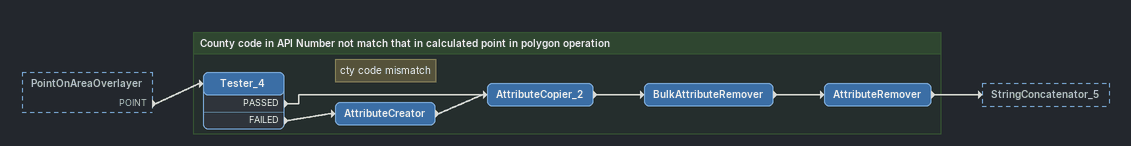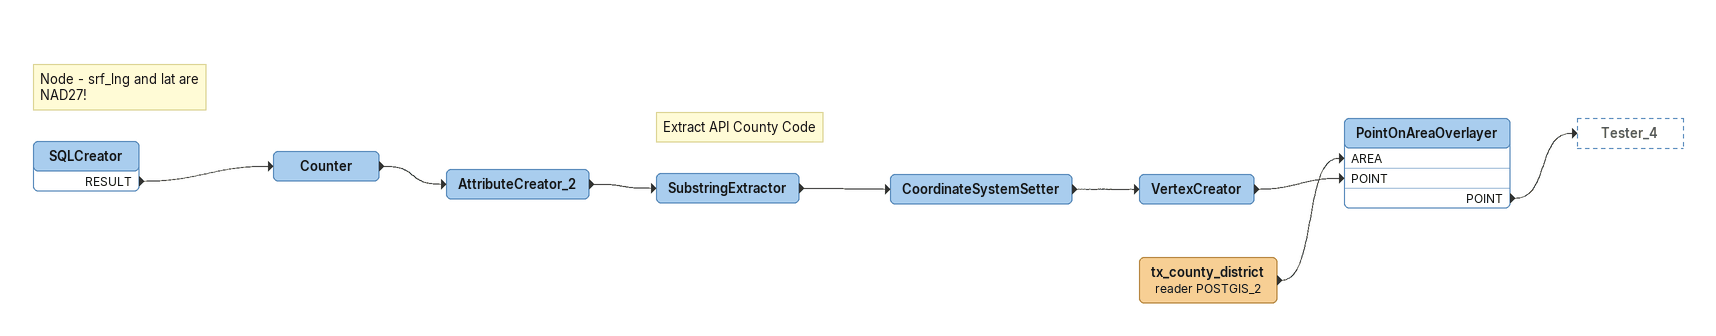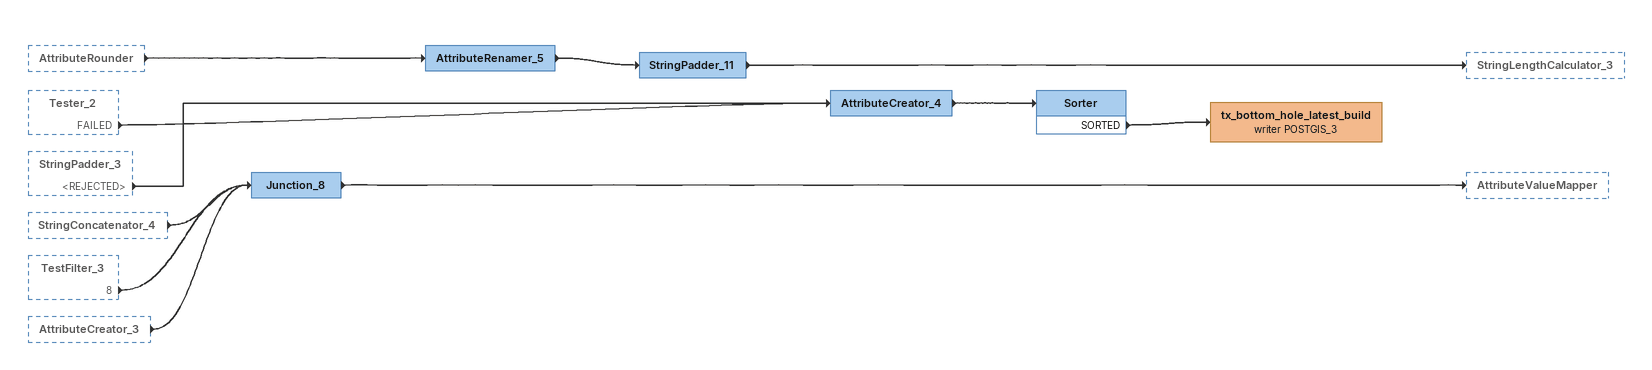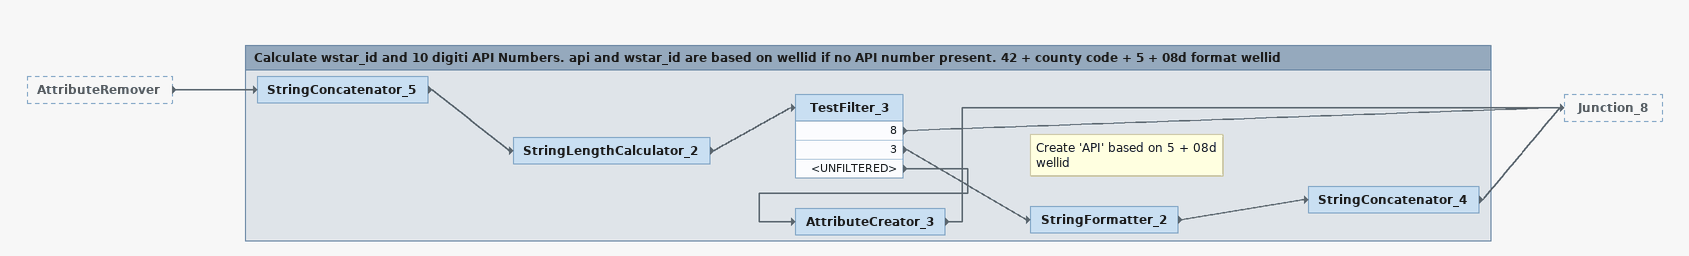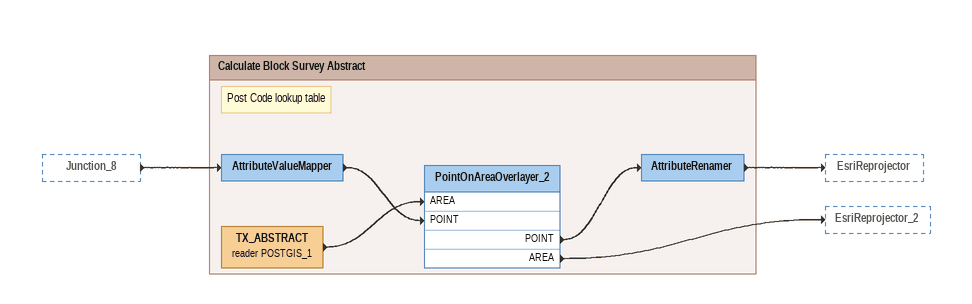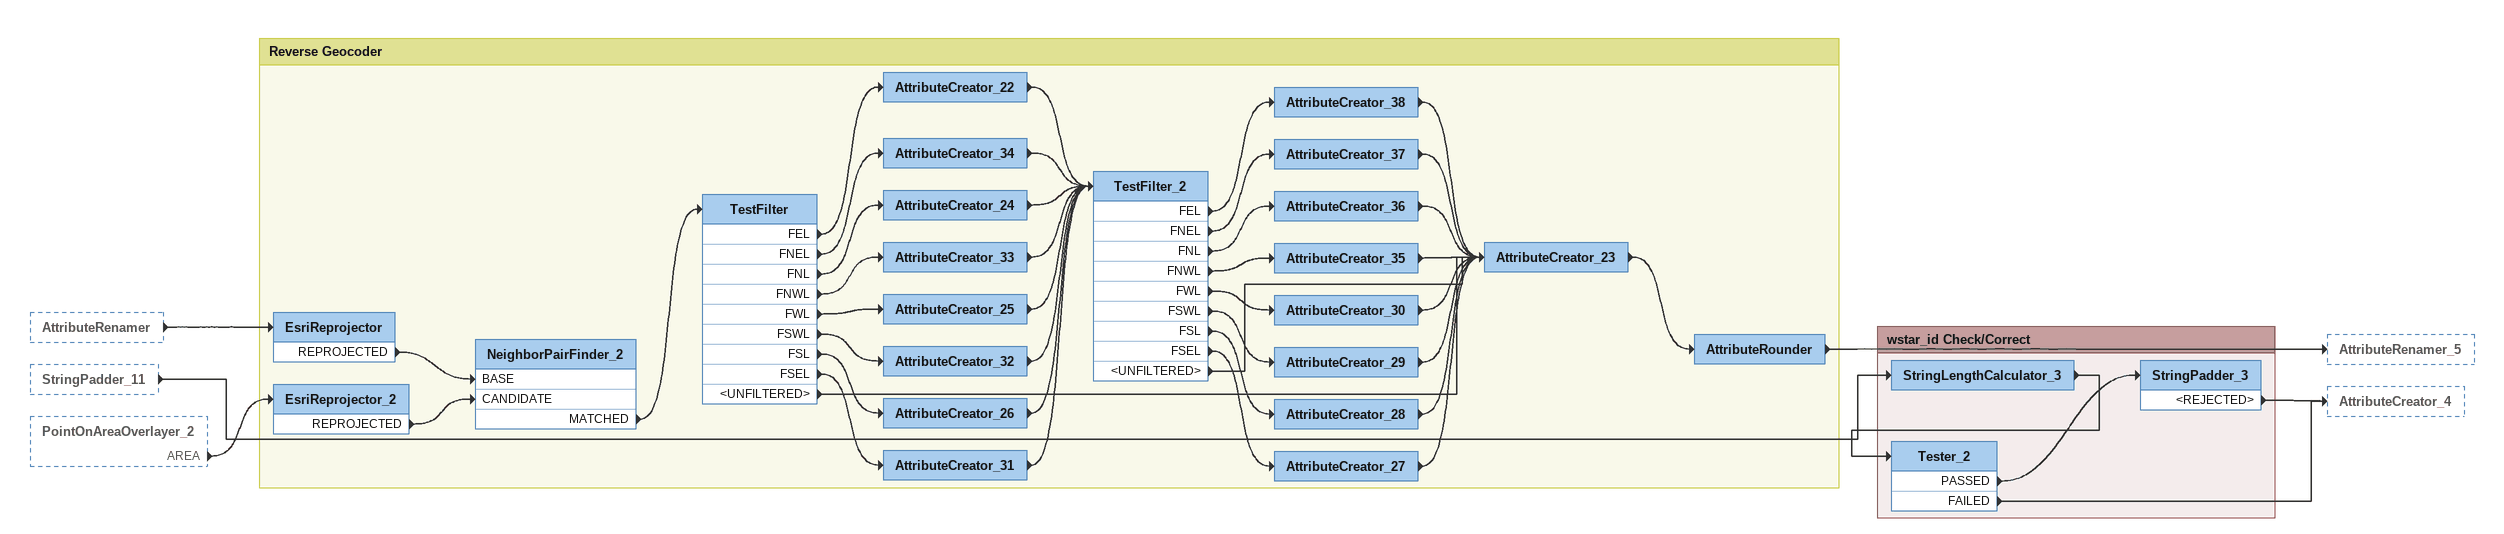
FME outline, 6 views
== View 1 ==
PointOnAreaOverlayer [outside]
    POINT -> Tester_4

Bookmark: County code in API Number not match that in calculated point in polygon operation
Tester_4
    PASSED -> AttributeCopier_2
    FAILED -> AttributeCreator
Note: cty code mismatch
AttributeCreator
    -> AttributeCopier_2
AttributeCopier_2
    -> BulkAttributeRemover
BulkAttributeRemover
    -> AttributeRemover
AttributeRemover
    -> StringConcatenator_5

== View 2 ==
Note: Node - srf_lng and lat are NAD27!
SQLCreator
    RESULT -> Counter
Counter
    -> AttributeCreator_2
AttributeCreator_2
    -> SubstringExtractor
Note: Extract API County Code
SubstringExtractor
    -> CoordinateSystemSetter
CoordinateSystemSetter
    -> VertexCreator
VertexCreator
    -> PointOnAreaOverlayer [POINT]
tx_county_district (reader POSTGIS_2)
    -> PointOnAreaOverlayer [AREA]
PointOnAreaOverlayer
    POINT -> Tester_4

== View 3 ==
AttributeRounder [outside]
    -> AttributeRenamer_5
Tester_2 [outside]
    FAILED -> AttributeCreator_4
StringPadder_3 [outside]
    <REJECTED> -> AttributeCreator_4
StringConcatenator_4 [outside]
    -> Junction_8
TestFilter_3 [outside]
    8 -> Junction_8
AttributeCreator_3 [outside]
    -> Junction_8
Junction_8
    -> AttributeValueMapper
AttributeRenamer_5
    -> StringPadder_11
StringPadder_11
    -> StringLengthCalculator_3
AttributeCreator_4
    -> Sorter
Sorter
    SORTED -> tx_bottom_hole_latest_build (writer POSTGIS_3)
tx_bottom_hole_latest_build (writer POSTGIS_3)

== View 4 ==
AttributeRemover [outside]
    -> StringConcatenator_5

Bookmark: Calculate wstar_id and 10 digiti API Numbers. api and wstar_id are based on wellid if no API number present. 42 + county code + 5 + 08d format wellid
StringConcatenator_5
    -> StringLengthCalculator_2
StringLengthCalculator_2
    -> TestFilter_3
TestFilter_3
    8 -> Junction_8
    3 -> StringFormatter_2
    <UNFILTERED> -> AttributeCreator_3
AttributeCreator_3
    -> Junction_8
Note: Create 'API' based on 5 + 08d wellid
StringFormatter_2
    -> StringConcatenator_4
StringConcatenator_4
    -> Junction_8

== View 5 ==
Junction_8 [outside]
    -> AttributeValueMapper

Bookmark: Calculate Block Survey Abstract
Note: Post Code lookup table
AttributeValueMapper
    -> PointOnAreaOverlayer_2 [POINT]
TX_ABSTRACT (reader POSTGIS_1)
    -> PointOnAreaOverlayer_2 [AREA]
PointOnAreaOverlayer_2
    POINT -> AttributeRenamer
    AREA -> EsriReprojector_2
AttributeRenamer
    -> EsriReprojector

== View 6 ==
AttributeRenamer [outside]
    -> EsriReprojector
StringPadder_11 [outside]
    -> StringLengthCalculator_3
PointOnAreaOverlayer_2 [outside]
    AREA -> EsriReprojector_2

Bookmark: Reverse Geocoder
EsriReprojector
    REPROJECTED -> NeighborPairFinder_2 [BASE]
EsriReprojector_2
    REPROJECTED -> NeighborPairFinder_2 [CANDIDATE]
NeighborPairFinder_2
    MATCHED -> TestFilter
TestFilter
    FEL -> AttributeCreator_22
    FNEL -> AttributeCreator_34
    FNL -> AttributeCreator_24
    FNWL -> AttributeCreator_33
    FWL -> AttributeCreator_25
    FSWL -> AttributeCreator_32
    FSL -> AttributeCreator_26
    FSEL -> AttributeCreator_31
    <UNFILTERED> -> AttributeCreator_23
AttributeCreator_22
    -> TestFilter_2
AttributeCreator_34
    -> TestFilter_2
AttributeCreator_24
    -> TestFilter_2
AttributeCreator_33
    -> TestFilter_2
AttributeCreator_25
    -> TestFilter_2
AttributeCreator_32
    -> TestFilter_2
AttributeCreator_26
    -> TestFilter_2
AttributeCreator_31
    -> TestFilter_2
TestFilter_2
    FEL -> AttributeCreator_38
    FNEL -> AttributeCreator_37
    FNL -> AttributeCreator_36
    FNWL -> AttributeCreator_35
    FWL -> AttributeCreator_30
    FSWL -> AttributeCreator_29
    FSL -> AttributeCreator_28
    FSEL -> AttributeCreator_27
    <UNFILTERED> -> AttributeCreator_23
AttributeCreator_38
    -> AttributeCreator_23
AttributeCreator_37
    -> AttributeCreator_23
AttributeCreator_36
    -> AttributeCreator_23
AttributeCreator_35
    -> AttributeCreator_23
AttributeCreator_30
    -> AttributeCreator_23
AttributeCreator_29
    -> AttributeCreator_23
AttributeCreator_28
    -> AttributeCreator_23
AttributeCreator_27
    -> AttributeCreator_23
AttributeCreator_23
    -> AttributeRounder
AttributeRounder
    -> AttributeRenamer_5

Bookmark: wstar_id Check/Correct
StringLengthCalculator_3
    -> Tester_2
Tester_2
    PASSED -> StringPadder_3
    FAILED -> AttributeCreator_4
StringPadder_3
    <REJECTED> -> AttributeCreator_4
